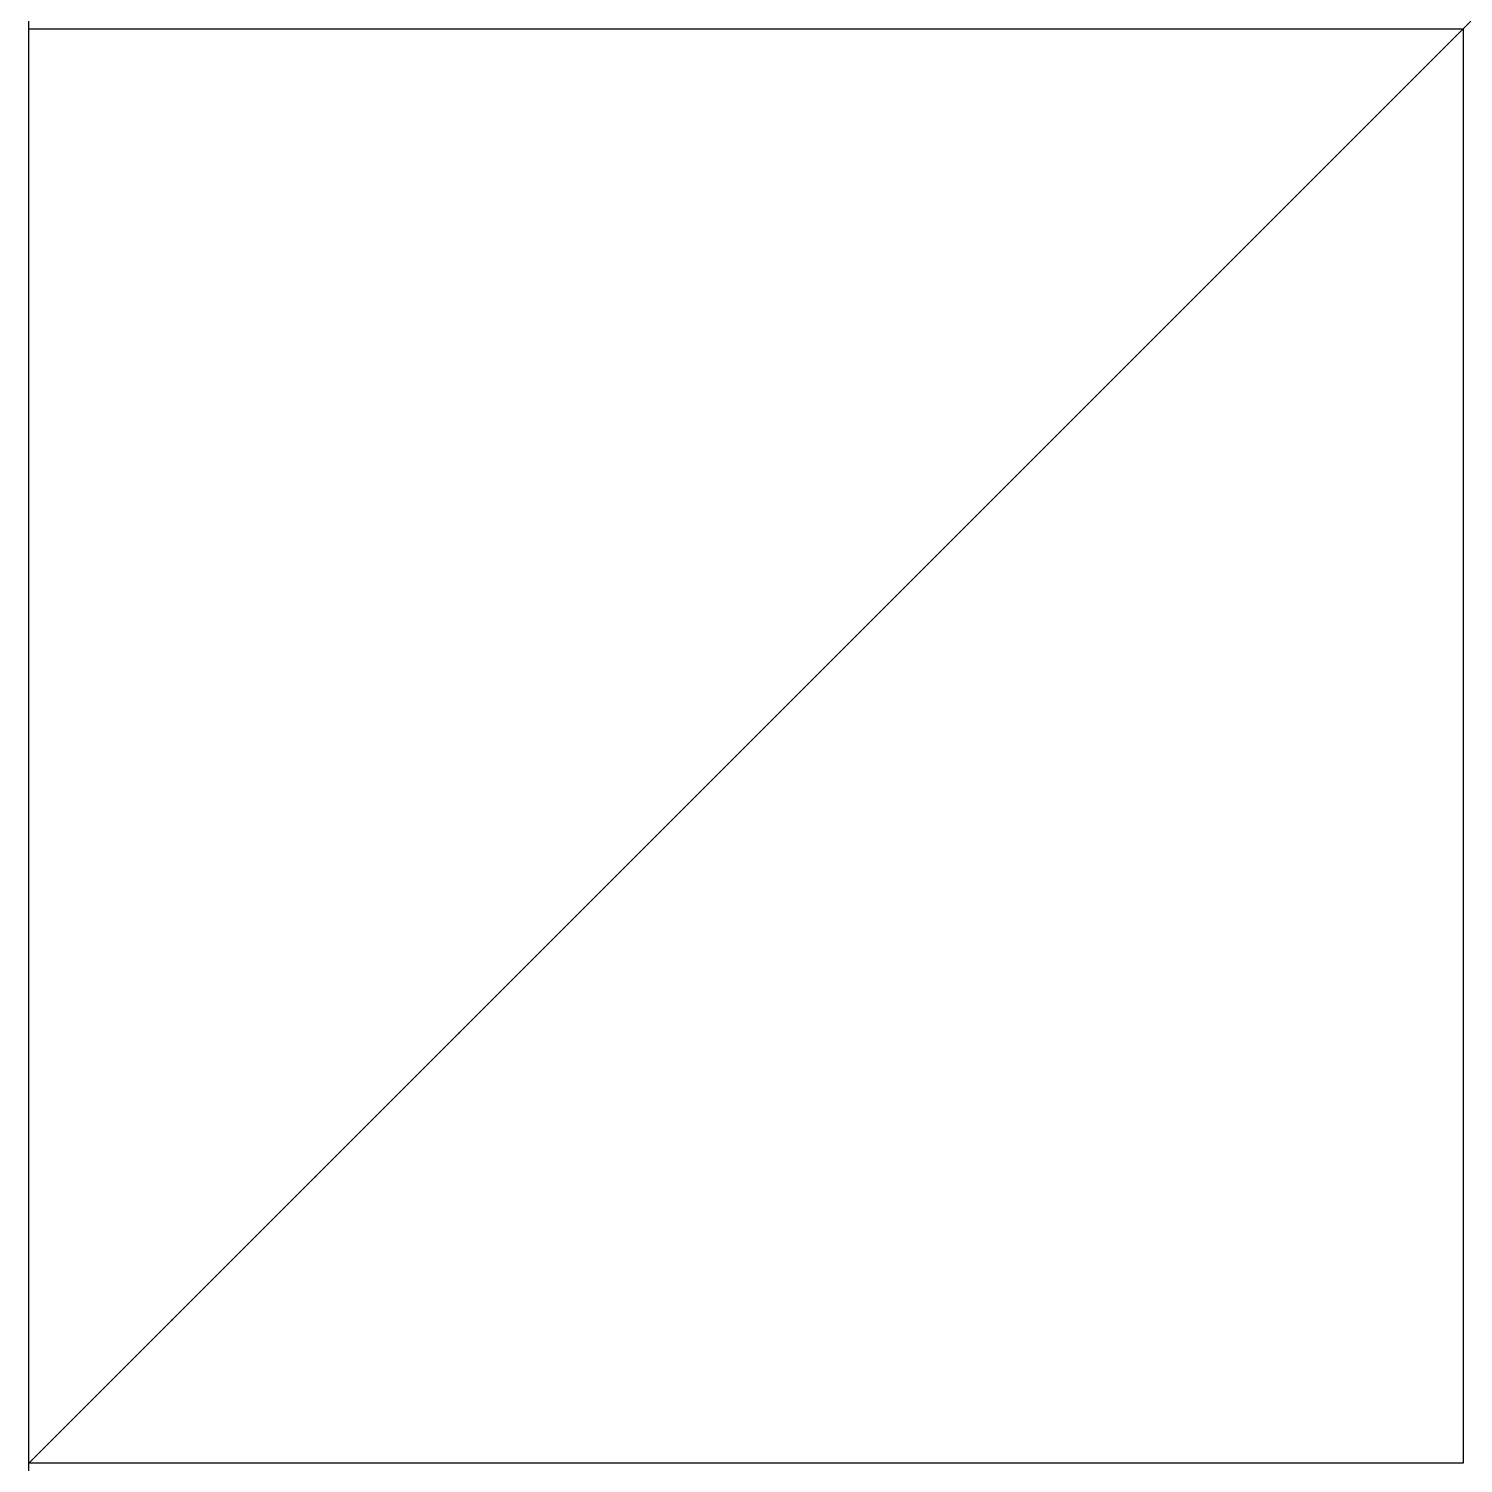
# Model space of a CAD drawing. Extents: x 0 to 10, y 0 to 10.
import ezdxf

# ---------------------------------------------------------------- set-up
doc = ezdxf.new("R2010")
doc.units = 0
doc.layers.add('VIPRS_G13', color=7, linetype='Continuous')
picture_1 = doc.add_image_def('image1.png', size_in_pixel=(10, 10))

msp = doc.modelspace()

# ---------------------------------------------------------------- linework, layer by layer
at = {"layer": 'VIPRS_G13'}
msp.add_xline((0, 0), (0, 1), dxfattribs=at)
msp.add_ray((0, 0), (0.707107, 0.707107), dxfattribs=at)
for p in [(3, 3, 3), (2, 2, 2), (1, 1, 1)]:
    msp.add_point(p, dxfattribs=at)

# ---------------------------------------------------------------- pictures from other files: only their frames are drawn
image = msp.add_image(picture_1, insert=(0, 0), size_in_units=(10, 10), dxfattribs=at)
image.dxf.flags = 0

doc.saveas('drawing.dxf')
